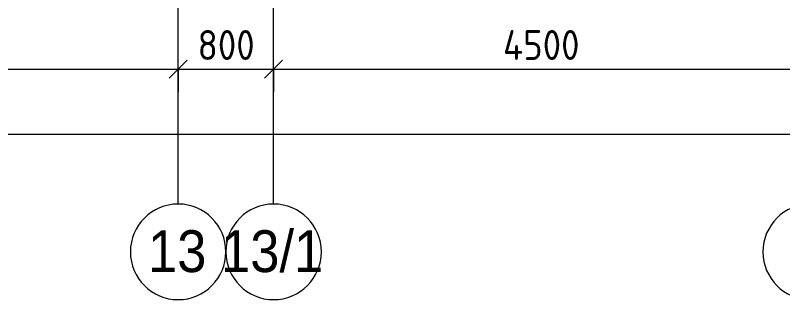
# Model space of a CAD drawing. Header units: millimetres. Extents: x 35147 to 231677, y -8553 to 29000.
# Drawn here: x 40996 to 47425, y -2706 to -327 of the extents above; entities that cross this region are included whole.
import ezdxf

# ---------------------------------------------------------------- set-up
doc = ezdxf.new("R2010")
doc.units = ezdxf.units.MM
for name, color, linetype, lineweight in [('A-ANNO-DIMS', 7, 'Continuous', 9), ('A-ANNO-DIMS-100', 7, 'Continuous', 9), ('Оси', 7, 'Continuous', 9), ('Оси-1', 7, 'Continuous', 20)]:
    doc.layers.add(name, color=color, linetype=linetype, lineweight=lineweight)
doc.styles.add('Arial', font='arial.ttf', dxfattribs={"width": 0.9, "height": 350})
doc.styles.add('ISOCPEUR', font='isocpeur.ttf', dxfattribs={"width": 0.9, "height": 250})
doc.dimstyles.new('ISO-2_5_0_9К_БОЛЬШОЙ', dxfattribs={"dimscale": 304.8, "dimtxt": 248.995294, "dimasz": 0.492126, "dimexe": 0.393701, "dimexo": 0.984252, "dimgap": 0, "dimtad": 1, "dimdec": 0, "dimrnd": 10, "dimzin": 0, "dimdsep": 46, "dimtxsty": 'ISOCPEUR', "dimblk1": 'OBLIQUE', "dimblk2": 'OBLIQUE', "dimsah": 1, "dimcen": 0.09, "dimdle": 0.393701, "dimazin": 0, "dimtfac": 1, "dimtdec": 4, "dimtix": 1, "dimtmove": 0, "dimatfit": 3, "dimfxl": 1, "dimtvp": 1, "dimtolj": 1, "dimtzin": 0, "dimarcsym": 2})

# ---------------------------------------------------------------- blocks, each defined once
blk = doc.blocks.new('Ось сетки - D8-29747960-План размещения напольных электротехнических лючков и розеток 2 этажа в осях 12-23')
at = {"layer": 'Оси-1'}
for start, end in [(360, 180), (180, 360)]:
    blk.add_arc((0, 0), 4, start, end, dxfattribs=at)
blk = doc.blocks.new('DIMBLOCK15-План размещения напольных электротехнических лючков и розеток 2 этажа в осях 12-23')
at = {"layer": 'A-ANNO-DIMS-100'}
for p, q in [((38760, -970.8), (38760, -656.9)), ((42360, -970.8), (42360, -656.9)), ((38760, -776.9), (42360, -776.9)), ((38760, -776.9), (38760, -970.8)), ((42360, -776.9), (42360, -970.8))]:
    blk.add_line(p, q, dxfattribs=at)
at = {"layer": 'A-ANNO-DIMS-100', "lineweight": 20}
for p, q in [((38760, -776.9), (38835, -701.9)), ((42360, -776.9), (42435, -701.9)), ((38760, -776.9), (38685, -851.9)), ((42360, -776.9), (42285, -851.9))]:
    blk.add_line(p, q, dxfattribs=at)
at = {"layer": 'A-ANNO-DIMS-100', "color": 0, "insert": (40244, -450.3), "char_height": 250, "width": 758.478, "attachment_point": 1, "line_spacing_factor": 1.149209, "style": 'ISOCPEUR'}
blk.add_mtext('3600', dxfattribs=at)
blk = doc.blocks.new('_Oblique')
at = {"color": 0, "linetype": 'ByBlock', "lineweight": -2}
blk.add_line((-0.5, -0.5), (0.5, 0.5), dxfattribs=at)
blk = doc.blocks.new('DIMBLOCK16-План размещения напольных электротехнических лючков и розеток 2 этажа в осях 12-23')
at = {"layer": 'A-ANNO-DIMS-100'}
for p, q in [((42360, -970.8), (42360, -656.9)), ((43160, -970.8), (43160, -656.9)), ((42360, -776.9), (43160, -776.9)), ((42360, -776.9), (42360, -970.8)), ((43160, -776.9), (43160, -970.8))]:
    blk.add_line(p, q, dxfattribs=at)
at = {"layer": 'A-ANNO-DIMS-100', "lineweight": 20}
for p, q in [((42360, -776.9), (42435, -701.9)), ((43160, -776.9), (43235, -701.9)), ((42360, -776.9), (42285, -851.9)), ((43160, -776.9), (43085, -851.9))]:
    blk.add_line(p, q, dxfattribs=at)
at = {"layer": 'A-ANNO-DIMS-100', "color": 0, "insert": (42523, -450.3), "char_height": 250, "width": 568.858, "attachment_point": 1, "line_spacing_factor": 1.149209, "style": 'ISOCPEUR'}
blk.add_mtext('800', dxfattribs=at)
blk = doc.blocks.new('DIMBLOCK17-План размещения напольных электротехнических лючков и розеток 2 этажа в осях 12-23')
at = {"layer": 'A-ANNO-DIMS-100'}
for p, q in [((43160, -970.8), (43160, -656.9)), ((47660, -970.8), (47660, -656.9)), ((43160, -776.9), (47660, -776.9)), ((43160, -776.9), (43160, -970.8)), ((47660, -776.9), (47660, -970.8))]:
    blk.add_line(p, q, dxfattribs=at)
at = {"layer": 'A-ANNO-DIMS-100', "lineweight": 20}
for p, q in [((43160, -776.9), (43235, -701.9)), ((47660, -776.9), (47735, -701.9)), ((43160, -776.9), (43085, -851.9)), ((47660, -776.9), (47585, -851.9))]:
    blk.add_line(p, q, dxfattribs=at)
at = {"layer": 'A-ANNO-DIMS-100', "color": 0, "insert": (45082, -450.3), "char_height": 250, "width": 787.208, "attachment_point": 1, "line_spacing_factor": 1.149209, "style": 'ISOCPEUR'}
blk.add_mtext('4500', dxfattribs=at)
blk = doc.blocks.new('DIMBLOCK32-План размещения напольных электротехнических лючков и розеток 2 этажа в осях 12-23')
at = {"layer": 'A-ANNO-DIMS-100'}
for p, q in [((38310, -1514.4), (38310, -1200.5)), ((84560, -1514.4), (84560, -1200.5)), ((38190, -1320.5), (84680, -1320.5)), ((38310, -1320.5), (38310, -1514.4)), ((84560, -1320.5), (84560, -1514.4))]:
    blk.add_line(p, q, dxfattribs=at)
at = {"layer": 'A-ANNO-DIMS-100', "lineweight": 20}
for p, q in [((38310, -1320.5), (38385, -1245.5)), ((84560, -1320.5), (84635, -1245.5)), ((38310, -1320.5), (38235, -1395.5)), ((84560, -1320.5), (84485, -1395.5))]:
    blk.add_line(p, q, dxfattribs=at)
at = {"layer": 'A-ANNO-DIMS-100', "color": 0, "insert": (61028, -993.9), "char_height": 250, "width": 976.828, "attachment_point": 1, "line_spacing_factor": 1.149209, "style": 'ISOCPEUR'}
blk.add_mtext('46250', dxfattribs=at)

msp = doc.modelspace()

# ---------------------------------------------------------------- linework, layer by layer
at = {"layer": 'Оси'}
for p, q in [((42360, -1906.3), (42360, 593.7)), ((43160, -1906.3), (43160, 593.7))]:
    msp.add_line(p, q, dxfattribs=at)

# ---------------------------------------------------------------- block references
at = {"layer": 'Оси-1', "xscale": 99.99999999999993, "yscale": 99.99999999999993, "zscale": 99.99999999999993}
for p in [(42360, -2306.3), (43160, -2306.3), (47660, -2306.3)]:
    msp.add_blockref('Ось сетки - D8-29747960-План размещения напольных электротехнических лючков и розеток 2 этажа в осях 12-23', p, dxfattribs=at)

# ---------------------------------------------------------------- texts
at = {"layer": 'Оси', "char_height": 350, "attachment_point": 1, "style": 'Arial'}
for s, insert, width in [('13', (42107.4, -2125.6), 606.076), ('13/1', (42719.7, -2125.6), 1060.633)]:
    msp.add_mtext(s, dxfattribs=dict(at, insert=insert, width=width))

# ---------------------------------------------------------------- dimensions: what is measured, and where the dimension line sits
at = {"layer": 'A-ANNO-DIMS'}
for base, p1, p2, override, picture, middle in [((42360, -776.9), (38760, -670.8), (42360, -670.8), {"dimpost": '<>', "dimfxl": 3600}, 'DIMBLOCK15-План размещения напольных электротехнических лючков и розеток 2 этажа в осях 12-23', (40560, -651.9)), ((43160, -776.9), (42360, -670.8), (43160, -670.8), {"dimpost": '<>', "dimfxl": 800}, 'DIMBLOCK16-План размещения напольных электротехнических лючков и розеток 2 этажа в осях 12-23', (42760, -651.9)), ((47660, -776.9), (43160, -670.8), (47660, -670.8), {"dimpost": '<>', "dimfxl": 4500}, 'DIMBLOCK17-План размещения напольных электротехнических лючков и розеток 2 этажа в осях 12-23', (45410, -651.9)), ((84560, -1320.5), (38310, -1214.4), (84560, -1214.4), {"dimpost": '<>', "dimfxl": 46250}, 'DIMBLOCK32-План размещения напольных электротехнических лючков и розеток 2 этажа в осях 12-23', (61435, -1195.5))]:
    dim = msp.add_linear_dim(base=base, p1=p1, p2=p2, dimstyle='ISO-2_5_0_9К_БОЛЬШОЙ', override=override, dxfattribs=at)
    dim.commit()
    dim.dimension.update_dxf_attribs({"geometry": picture, "text_midpoint": middle})

doc.saveas('drawing.dxf')
